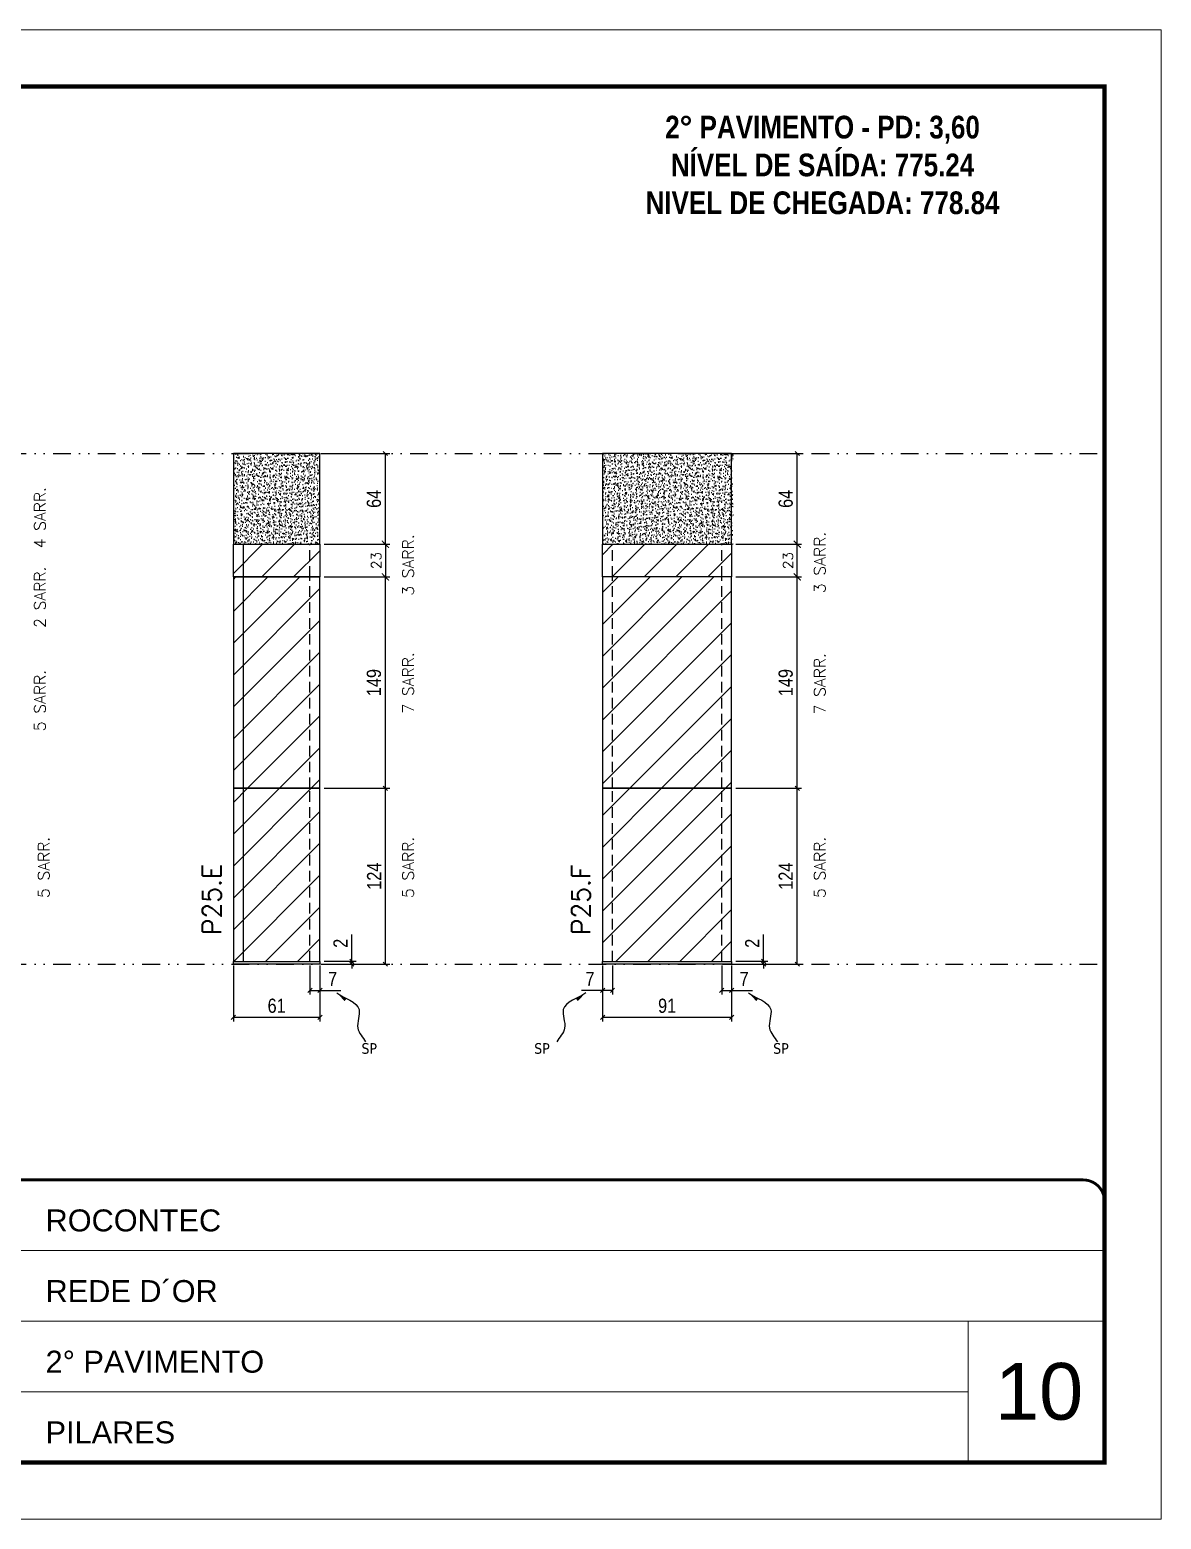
# Model space of a CAD drawing. Extents: x 2949 to 9203, y -16089 to 12527.
# Drawn here: x 5235 to 6033, y 9180 to 10230 of the extents above; entities that cross this region are included whole.
import ezdxf

# ---------------------------------------------------------------- set-up
doc = ezdxf.new("R2010")
doc.units = 0
for name, pattern in [('CONTINUO', [0]), ('DASHED', [0.75, 0.5, -0.25]), ('DIVIDE2', [0.625, 0.25, -0.125, 0, -0.125, 0, -0.125]), ('HIDDEN', [0.375, 0.25, -0.125])]:
    doc.linetypes.add(name, pattern=pattern)
for name, color, linetype, lineweight in [('CARIMBO', 255, 'Continuous', 9), ('Folhas', 255, 'Continuous', 9), ('Hachura', 251, 'Continuous', 9), ('SARRAFO DE PRESSAO', 251, 'DASHED', 9), ('Texto Seção', 7, 'Continuous', 15)]:
    doc.layers.add(name, color=color, linetype=linetype, lineweight=lineweight)
for name, color, linetype in [('COTA', 241, 'Continuous'), ('NOMENCLATURA', 7, 'Continuous'), ('Nível', 160, 'Continuous'), ('Painéis', 200, 'Continuous'), ('SARR_2.2x7', 40, 'Continuous'), ('Sarrafo de Pressão', 42, 'HIDDEN'), ('texto', 7, 'Continuous')]:
    doc.layers.add(name, color=color, linetype=linetype)
doc.styles.add('ARIAL', font='arial.ttf')
doc.styles.add('COTA TECNICA', font='techl___.ttf', dxfattribs={"height": 10})
doc.styles.add('COTA TECNICA-50', font='techl___.ttf', dxfattribs={"height": 10})
doc.styles.add('REGUA-120', font='ROMANS.shx', dxfattribs={"height": 15})
doc.styles.add('ROMANC', font='techb___.ttf', dxfattribs={"height": 2.5})
doc.styles.add('ROMANS', font='romans.shx')
doc.styles.get("Standard").update_dxf_attribs({"font": 'arial.ttf'})
doc.dimstyles.new('COTA PAINEL-50', dxfattribs={"dimtxt": 10, "dimasz": 3, "dimexe": 3, "dimexo": 3, "dimgap": 3, "dimtad": 1, "dimdec": 1, "dimzin": 12, "dimdsep": 46, "dimtxsty": 'COTA TECNICA-50', "dimblk1": 'OBLIQUE', "dimblk2": 'OBLIQUE', "dimsah": 1, "dimcen": 0.9, "dimclrd": 4, "dimclre": 4, "dimclrt": 240, "dimadec": 1, "dimazin": 3, "dimtfac": 1, "dimtdec": 1, "dimtmove": 0, "dimatfit": 3, "dimfxl": 1, "dimtolj": 1, "dimtzin": 12, "dimarcsym": 0})
doc.dimstyles.new('Cota Paínel', dxfattribs={"dimtxt": 7, "dimasz": 5, "dimexe": 3, "dimexo": 3, "dimgap": 3, "dimtad": 1, "dimdec": 1, "dimzin": 12, "dimdsep": 46, "dimtxsty": 'ROMANS', "dimblk": 'ARCHTICK', "dimcen": 0, "dimclrd": 4, "dimclre": 4, "dimclrt": 1, "dimadec": 1, "dimazin": 3, "dimtfac": 1, "dimtdec": 1, "dimtmove": 0, "dimatfit": 3, "dimldrblk": 'OBLIQUE', "dimfxl": 1, "dimtolj": 1, "dimtzin": 12, "dimarcsym": 0})
doc.dimstyles.new('PAINEL', dxfattribs={"dimtxt": 10, "dimasz": 3, "dimexe": 3, "dimexo": 3, "dimgap": 3, "dimtad": 1, "dimdec": 1, "dimzin": 12, "dimdsep": 46, "dimtxsty": 'COTA TECNICA', "dimblk1": 'OBLIQUE', "dimblk2": 'OBLIQUE', "dimsah": 1, "dimcen": 0.9, "dimclrd": 4, "dimclre": 4, "dimclrt": 240, "dimadec": 1, "dimazin": 3, "dimtfac": 1, "dimtdec": 1, "dimtmove": 0, "dimatfit": 3, "dimfxl": 1, "dimtolj": 1, "dimtzin": 12, "dimarcsym": 0})
doc.dimstyles.get("Standard").update_dxf_attribs({"dimtxt": 0.18, "dimasz": 0.18, "dimexe": 0.18, "dimexo": 0.0625, "dimgap": 0.09, "dimtad": 0, "dimtih": 1, "dimtoh": 1, "dimdec": 4, "dimzin": 0, "dimdsep": 46, "dimtxsty": 'Standard', "dimcen": 0.09, "dimadec": 0, "dimazin": 0, "dimtfac": 1, "dimtdec": 4, "dimtofl": 0, "dimtmove": 0, "dimatfit": 3, "dimfxl": 1, "dimtolj": 1, "dimtzin": 0, "dimarcsym": 0})
pattern_1 = [(45, (-126071.967, -22713.47), (-11.2253202, 11.2253202), [])]

# ---------------------------------------------------------------- blocks, each defined once
blk = doc.blocks.new('9999999999')
at = {"color": 30, "linetype": 'CONTINUO'}
for p, q in [((98564.6, 34379.6), (99584, 34379.6)), ((98564.6, 34329.8), (99488, 34329.8)), ((99584, 34329.8), (99488, 34329.8)), ((99488, 34329.8), (99488, 34230.2)), ((98564.6, 34280), (99488, 34280))]:
    blk.add_line(p, q, dxfattribs=at)
at = {"color": 30, "linetype": 'CONTINUO', "const_width": 2}
blk.add_lwpolyline([(99584, 34230.2), (99584, 34414.4, 0.414214), (99569, 34429.4), (98229, 34429.4, 0.414214), (98214, 34414.4), (98214, 34245.2, 0.414214), (98229, 34230.2), (99584, 34230.2)], format="xyb", dxfattribs=at)
at = {"layer": 'Folhas'}
blk.add_lwpolyline([(98139, 34190.2), (99624, 34190.2), (99624, 35240.2), (98139, 35240.2)], close=True, dxfattribs=at)
at = {"layer": 'Folhas', "color": 30, "const_width": 3}
blk.add_lwpolyline([(98214, 34230.2), (99584, 34230.2), (99584, 35200.2), (98214, 35200.2)], close=True, dxfattribs=at)
at = {"color": 7, "linetype": 'Continuous', "ltscale": 5, "style": 'ARIAL'}
for s, height, p in [('ROCONTEC', 15.48, (98837.7, 34393.1)), ('REDE D´OR', 15.48, (98837.7, 34343.3)), ('2° PAVIMENTO', 15.483, (98837.7, 34293.5)), ('PILARES', 15.48, (98837.7, 34243.7))]:
    blk.add_text(s, height=height, dxfattribs=at).set_placement(p)
blk = doc.blocks.new('_Oblique')
at = {"color": 0, "linetype": 'ByBlock', "lineweight": -2}
blk.add_line((-0.5, -0.5), (0.5, 0.5), dxfattribs=at)
blk = doc.blocks.new('*D3295')
at = {"layer": 'COTA', "color": 4, "lineweight": -2, "transparency": 16777216}
for p, q in [((5378.6, 9569.9), (5378.6, 9530.4)), ((5439.6, 9569.9), (5439.6, 9530.4)), ((5378.6, 9533.4), (5439.6, 9533.4))]:
    blk.add_line(p, q, dxfattribs=at)
at = {"layer": 'Defpoints', "color": 0, "transparency": 16777216}
for p in [(5378.6, 9572.9), (5439.6, 9572.9), (5439.6, 9533.4)]:
    blk.add_point(p, dxfattribs=at)
at = {"layer": 'COTA', "color": 4, "lineweight": -2, "transparency": 16777216, "xscale": 3, "yscale": 3, "zscale": 3, "rotation": 180}
blk.add_blockref('_Oblique', (5378.6, 9533.4), dxfattribs=at)
at = {"layer": 'COTA', "color": 4, "lineweight": -2, "transparency": 16777216, "xscale": 3, "yscale": 3, "zscale": 3}
blk.add_blockref('_Oblique', (5439.6, 9533.4), dxfattribs=at)
at = {"layer": 'COTA', "color": 240, "transparency": 16777216, "insert": (5409.1, 9541.5), "char_height": 10, "attachment_point": 5, "style": 'COTA TECNICA'}
blk.add_mtext('\\A1;61', dxfattribs=at)
blk = doc.blocks.new('*D3296')
at = {"layer": 'COTA', "color": 4, "lineweight": -2, "transparency": 16777216}
for p, q in [((5442.6, 9930.9), (5488.8, 9930.9)), ((5485.8, 9866.9), (5485.8, 9930.9)), ((5442.6, 9866.9), (5488.8, 9866.9))]:
    blk.add_line(p, q, dxfattribs=at)
at = {"layer": 'Defpoints', "color": 0, "transparency": 16777216}
for p in [(5439.6, 9930.9), (5485.8, 9930.9), (5439.6, 9866.9)]:
    blk.add_point(p, dxfattribs=at)
at = {"layer": 'COTA', "color": 4, "lineweight": -2, "transparency": 16777216, "xscale": 3, "yscale": 3, "zscale": 3}
for p, rotation in [((5485.8, 9930.9), 90), ((5485.8, 9866.9), 270)]:
    blk.add_blockref('_Oblique', p, dxfattribs=dict(at, rotation=rotation))
at = {"layer": 'COTA', "color": 240, "transparency": 16777216, "insert": (5477.7, 9898.9), "char_height": 10, "attachment_point": 5, "rotation": 90, "style": 'COTA TECNICA'}
blk.add_mtext('\\A1;64', dxfattribs=at)
blk = doc.blocks.new('*D3297')
at = {"layer": 'COTA', "color": 4, "lineweight": -2, "transparency": 16777216}
for p, q in [((5432.6, 9569.9), (5432.6, 9549.4)), ((5439.6, 9567.9), (5439.6, 9549.4)), ((5432.6, 9552.4), (5439.6, 9552.4)), ((5439.6, 9552.4), (5454.3, 9552.4))]:
    blk.add_line(p, q, dxfattribs=at)
at = {"layer": 'Defpoints', "color": 0, "transparency": 16777216}
for p in [(5432.6, 9572.9), (5439.6, 9570.9), (5439.6, 9552.4)]:
    blk.add_point(p, dxfattribs=at)
at = {"layer": 'COTA', "color": 4, "lineweight": -2, "transparency": 16777216, "xscale": 3, "yscale": 3, "zscale": 3, "rotation": 180}
blk.add_blockref('_Oblique', (5432.6, 9552.4), dxfattribs=at)
at = {"layer": 'COTA', "color": 4, "lineweight": -2, "transparency": 16777216, "xscale": 3, "yscale": 3, "zscale": 3}
blk.add_blockref('_Oblique', (5439.6, 9552.4), dxfattribs=at)
at = {"layer": 'COTA', "color": 240, "transparency": 16777216, "insert": (5448.5, 9560.4), "char_height": 10, "attachment_point": 5, "style": 'COTA TECNICA-50'}
blk.add_mtext('\\A1;7', dxfattribs=at)
blk = doc.blocks.new('*D3298')
at = {"layer": 'COTA', "color": 4, "lineweight": -2, "transparency": 16777216}
for p, q in [((5442.6, 9694.9), (5488.8, 9694.9)), ((5485.8, 9570.9), (5485.8, 9694.9)), ((5442.6, 9570.9), (5488.8, 9570.9))]:
    blk.add_line(p, q, dxfattribs=at)
at = {"layer": 'Defpoints', "color": 0, "transparency": 16777216}
for p in [(5439.6, 9694.9), (5485.8, 9694.9), (5439.6, 9570.9)]:
    blk.add_point(p, dxfattribs=at)
at = {"layer": 'COTA', "color": 4, "lineweight": -2, "transparency": 16777216, "xscale": 3, "yscale": 3, "zscale": 3}
for p, rotation in [((5485.8, 9694.9), 90), ((5485.8, 9570.9), 270)]:
    blk.add_blockref('_Oblique', p, dxfattribs=dict(at, rotation=rotation))
at = {"layer": 'COTA', "color": 240, "transparency": 16777216, "insert": (5477.8, 9632.9), "char_height": 10, "attachment_point": 5, "rotation": 90, "style": 'COTA TECNICA-50'}
blk.add_mtext('\\A1;124', dxfattribs=at)
blk = doc.blocks.new('*D3299')
at = {"layer": 'COTA', "color": 4, "lineweight": -2, "transparency": 16777216}
for p, q in [((5462.1, 9572.9), (5462.1, 9591.7)), ((5442.6, 9572.9), (5465.1, 9572.9)), ((5442.6, 9570.9), (5465.1, 9570.9)), ((5462.1, 9570.9), (5462.1, 9572.9)), ((5462.1, 9570.9), (5462.1, 9567.9))]:
    blk.add_line(p, q, dxfattribs=at)
at = {"layer": 'Defpoints', "color": 0, "transparency": 16777216}
for p in [(5439.6, 9572.9), (5439.6, 9570.9), (5462.1, 9570.9)]:
    blk.add_point(p, dxfattribs=at)
at = {"layer": 'COTA', "color": 4, "lineweight": -2, "transparency": 16777216, "xscale": 3, "yscale": 3, "zscale": 3}
for p, rotation in [((5462.1, 9572.9), 270), ((5462.1, 9570.9), 90)]:
    blk.add_blockref('_Oblique', p, dxfattribs=dict(at, rotation=rotation))
at = {"layer": 'COTA', "color": 240, "transparency": 16777216, "insert": (5454.1, 9585.6), "char_height": 10, "attachment_point": 5, "rotation": 90, "style": 'COTA TECNICA-50'}
blk.add_mtext('\\A1;2', dxfattribs=at)
blk = doc.blocks.new('*D3300')
at = {"layer": 'COTA', "color": 4, "linetype": 'ByBlock', "lineweight": -2, "transparency": 16777216}
for p, q in [((5442.6, 9843.9), (5488.8, 9843.9)), ((5485.8, 9694.9), (5485.8, 9843.9)), ((5442.6, 9694.9), (5488.8, 9694.9))]:
    blk.add_line(p, q, dxfattribs=at)
at = {"layer": 'Defpoints', "color": 0, "linetype": 'ByBlock', "transparency": 16777216}
for p in [(5439.6, 9843.9), (5485.8, 9843.9), (5439.6, 9694.9)]:
    blk.add_point(p, dxfattribs=at)
at = {"layer": 'COTA', "color": 4, "linetype": 'ByBlock', "lineweight": -2, "transparency": 16777216, "xscale": 3, "yscale": 3, "zscale": 3}
for p, rotation in [((5485.8, 9843.9), 90), ((5485.8, 9694.9), 270)]:
    blk.add_blockref('_Oblique', p, dxfattribs=dict(at, rotation=rotation))
at = {"layer": 'COTA', "color": 240, "linetype": 'ByBlock', "transparency": 16777216, "insert": (5477.7, 9769.4), "char_height": 10, "attachment_point": 5, "rotation": 90, "style": 'COTA TECNICA'}
blk.add_mtext('\\A1;149', dxfattribs=at)
blk = doc.blocks.new('*D3301')
at = {"layer": 'COTA', "color": 4, "lineweight": -2, "transparency": 16777216}
for p, q in [((5638.8, 9569.9), (5638.8, 9530.4)), ((5729.8, 9569.9), (5729.8, 9530.4)), ((5638.8, 9533.4), (5729.8, 9533.4))]:
    blk.add_line(p, q, dxfattribs=at)
at = {"layer": 'Defpoints', "color": 0, "transparency": 16777216}
for p in [(5638.8, 9572.9), (5729.8, 9572.9), (5729.8, 9533.4)]:
    blk.add_point(p, dxfattribs=at)
at = {"layer": 'COTA', "color": 4, "lineweight": -2, "transparency": 16777216, "xscale": 3, "yscale": 3, "zscale": 3, "rotation": 180}
blk.add_blockref('_Oblique', (5638.8, 9533.4), dxfattribs=at)
at = {"layer": 'COTA', "color": 4, "lineweight": -2, "transparency": 16777216, "xscale": 3, "yscale": 3, "zscale": 3}
blk.add_blockref('_Oblique', (5729.8, 9533.4), dxfattribs=at)
at = {"layer": 'COTA', "color": 240, "transparency": 16777216, "insert": (5684.3, 9541.5), "char_height": 10, "attachment_point": 5, "style": 'COTA TECNICA'}
blk.add_mtext('\\A1;91', dxfattribs=at)
blk = doc.blocks.new('*D3302')
at = {"layer": 'COTA', "color": 4, "lineweight": -2, "transparency": 16777216}
for p, q in [((5732.8, 9930.9), (5779, 9930.9)), ((5776, 9866.9), (5776, 9930.9)), ((5732.8, 9866.9), (5779, 9866.9))]:
    blk.add_line(p, q, dxfattribs=at)
at = {"layer": 'Defpoints', "color": 0, "transparency": 16777216}
for p in [(5729.8, 9930.9), (5776, 9930.9), (5729.8, 9866.9)]:
    blk.add_point(p, dxfattribs=at)
at = {"layer": 'COTA', "color": 4, "lineweight": -2, "transparency": 16777216, "xscale": 3, "yscale": 3, "zscale": 3}
for p, rotation in [((5776, 9930.9), 90), ((5776, 9866.9), 270)]:
    blk.add_blockref('_Oblique', p, dxfattribs=dict(at, rotation=rotation))
at = {"layer": 'COTA', "color": 240, "transparency": 16777216, "insert": (5767.9, 9898.9), "char_height": 10, "attachment_point": 5, "rotation": 90, "style": 'COTA TECNICA'}
blk.add_mtext('\\A1;64', dxfattribs=at)
blk = doc.blocks.new('*D3303')
at = {"layer": 'COTA', "color": 4, "lineweight": -2, "transparency": 16777216}
for p, q in [((5638.8, 9567.9), (5638.8, 9549.4)), ((5645.8, 9569.9), (5645.8, 9549.4)), ((5638.8, 9552.4), (5624, 9552.4)), ((5645.8, 9552.4), (5638.8, 9552.4))]:
    blk.add_line(p, q, dxfattribs=at)
at = {"layer": 'Defpoints', "color": 0, "transparency": 16777216}
for p in [(5638.8, 9570.9), (5645.8, 9572.9), (5638.8, 9552.4)]:
    blk.add_point(p, dxfattribs=at)
at = {"layer": 'COTA', "color": 4, "lineweight": -2, "transparency": 16777216, "xscale": 3, "yscale": 3, "zscale": 3, "rotation": 180}
blk.add_blockref('_Oblique', (5638.8, 9552.4), dxfattribs=at)
at = {"layer": 'COTA', "color": 4, "lineweight": -2, "transparency": 16777216, "xscale": 3, "yscale": 3, "zscale": 3}
blk.add_blockref('_Oblique', (5645.8, 9552.4), dxfattribs=at)
at = {"layer": 'COTA', "color": 240, "transparency": 16777216, "insert": (5629.9, 9560.4), "char_height": 10, "attachment_point": 5, "style": 'COTA TECNICA-50'}
blk.add_mtext('\\A1;7', dxfattribs=at)
blk = doc.blocks.new('*D3304')
at = {"layer": 'COTA', "color": 4, "lineweight": -2, "transparency": 16777216}
for p, q in [((5722.8, 9569.9), (5722.8, 9549.4)), ((5729.8, 9567.9), (5729.8, 9549.4)), ((5722.8, 9552.4), (5729.8, 9552.4)), ((5729.8, 9552.4), (5744.5, 9552.4))]:
    blk.add_line(p, q, dxfattribs=at)
at = {"layer": 'Defpoints', "color": 0, "transparency": 16777216}
for p in [(5722.8, 9572.9), (5729.8, 9570.9), (5729.8, 9552.4)]:
    blk.add_point(p, dxfattribs=at)
at = {"layer": 'COTA', "color": 4, "lineweight": -2, "transparency": 16777216, "xscale": 3, "yscale": 3, "zscale": 3, "rotation": 180}
blk.add_blockref('_Oblique', (5722.8, 9552.4), dxfattribs=at)
at = {"layer": 'COTA', "color": 4, "lineweight": -2, "transparency": 16777216, "xscale": 3, "yscale": 3, "zscale": 3}
blk.add_blockref('_Oblique', (5729.8, 9552.4), dxfattribs=at)
at = {"layer": 'COTA', "color": 240, "transparency": 16777216, "insert": (5738.6, 9560.4), "char_height": 10, "attachment_point": 5, "style": 'COTA TECNICA-50'}
blk.add_mtext('\\A1;7', dxfattribs=at)
blk = doc.blocks.new('*D3305')
at = {"layer": 'COTA', "color": 4, "lineweight": -2, "transparency": 16777216}
for p, q in [((5732.8, 9694.9), (5779, 9694.9)), ((5776, 9570.9), (5776, 9694.9)), ((5732.8, 9570.9), (5779, 9570.9))]:
    blk.add_line(p, q, dxfattribs=at)
at = {"layer": 'Defpoints', "color": 0, "transparency": 16777216}
for p in [(5729.8, 9694.9), (5776, 9694.9), (5729.8, 9570.9)]:
    blk.add_point(p, dxfattribs=at)
at = {"layer": 'COTA', "color": 4, "lineweight": -2, "transparency": 16777216, "xscale": 3, "yscale": 3, "zscale": 3}
for p, rotation in [((5776, 9694.9), 90), ((5776, 9570.9), 270)]:
    blk.add_blockref('_Oblique', p, dxfattribs=dict(at, rotation=rotation))
at = {"layer": 'COTA', "color": 240, "transparency": 16777216, "insert": (5767.9, 9632.9), "char_height": 10, "attachment_point": 5, "rotation": 90, "style": 'COTA TECNICA-50'}
blk.add_mtext('\\A1;124', dxfattribs=at)
blk = doc.blocks.new('*D3306')
at = {"layer": 'COTA', "color": 4, "lineweight": -2, "transparency": 16777216}
for p, q in [((5752.3, 9572.9), (5752.3, 9591.7)), ((5732.8, 9572.9), (5755.3, 9572.9)), ((5732.8, 9570.9), (5755.3, 9570.9)), ((5752.3, 9570.9), (5752.3, 9572.9)), ((5752.3, 9570.9), (5752.3, 9567.9))]:
    blk.add_line(p, q, dxfattribs=at)
at = {"layer": 'Defpoints', "color": 0, "transparency": 16777216}
for p in [(5729.8, 9572.9), (5729.8, 9570.9), (5752.3, 9570.9)]:
    blk.add_point(p, dxfattribs=at)
at = {"layer": 'COTA', "color": 4, "lineweight": -2, "transparency": 16777216, "xscale": 3, "yscale": 3, "zscale": 3}
for p, rotation in [((5752.3, 9572.9), 270), ((5752.3, 9570.9), 90)]:
    blk.add_blockref('_Oblique', p, dxfattribs=dict(at, rotation=rotation))
at = {"layer": 'COTA', "color": 240, "transparency": 16777216, "insert": (5744.3, 9585.6), "char_height": 10, "attachment_point": 5, "rotation": 90, "style": 'COTA TECNICA-50'}
blk.add_mtext('\\A1;2', dxfattribs=at)
blk = doc.blocks.new('*D3307')
at = {"layer": 'COTA', "color": 4, "linetype": 'ByBlock', "lineweight": -2, "transparency": 16777216}
for p, q in [((5732.8, 9843.9), (5779, 9843.9)), ((5776, 9694.9), (5776, 9843.9)), ((5732.8, 9694.9), (5779, 9694.9))]:
    blk.add_line(p, q, dxfattribs=at)
at = {"layer": 'Defpoints', "color": 0, "linetype": 'ByBlock', "transparency": 16777216}
for p in [(5729.8, 9843.9), (5776, 9843.9), (5729.8, 9694.9)]:
    blk.add_point(p, dxfattribs=at)
at = {"layer": 'COTA', "color": 4, "linetype": 'ByBlock', "lineweight": -2, "transparency": 16777216, "xscale": 3, "yscale": 3, "zscale": 3}
for p, rotation in [((5776, 9843.9), 90), ((5776, 9694.9), 270)]:
    blk.add_blockref('_Oblique', p, dxfattribs=dict(at, rotation=rotation))
at = {"layer": 'COTA', "color": 240, "linetype": 'ByBlock', "transparency": 16777216, "insert": (5767.9, 9769.4), "char_height": 10, "attachment_point": 5, "rotation": 90, "style": 'COTA TECNICA'}
blk.add_mtext('\\A1;149', dxfattribs=at)
blk = doc.blocks.new('_ArchTick')
at = {"color": 0, "linetype": 'ByBlock', "const_width": 0.15}
blk.add_lwpolyline([(-0.5, -0.5), (0.5, 0.5)], dxfattribs=at)
blk = doc.blocks.new('*D3308')
at = {"layer": 'COTA', "color": 4, "lineweight": -2, "transparency": 16777216}
for p, q in [((5442.6, 9866.9), (5488.8, 9866.9)), ((5485.8, 9866.9), (5485.8, 9843.9)), ((5442.6, 9843.9), (5488.8, 9843.9))]:
    blk.add_line(p, q, dxfattribs=at)
at = {"layer": 'Defpoints', "color": 0, "transparency": 16777216}
for p in [(5439.6, 9866.9), (5439.6, 9843.9), (5485.8, 9843.9)]:
    blk.add_point(p, dxfattribs=at)
at = {"layer": 'COTA', "color": 4, "lineweight": -2, "transparency": 16777216, "xscale": 5, "yscale": 5, "zscale": 5}
for p, rotation in [((5485.8, 9866.9), 90), ((5485.8, 9843.9), 270)]:
    blk.add_blockref('_ArchTick', p, dxfattribs=dict(at, rotation=rotation))
at = {"layer": 'COTA', "color": 1, "transparency": 16777216, "insert": (5479.3, 9855.4), "char_height": 7, "attachment_point": 5, "rotation": 90, "style": 'ROMANS'}
blk.add_mtext('\\A1;23', dxfattribs=at)
blk = doc.blocks.new('*D3309')
at = {"layer": 'COTA', "color": 4, "lineweight": -2, "transparency": 16777216}
for p, q in [((5732.8, 9866.9), (5779, 9866.9)), ((5776, 9843.9), (5776, 9866.9)), ((5732.8, 9843.9), (5779, 9843.9))]:
    blk.add_line(p, q, dxfattribs=at)
at = {"layer": 'Defpoints', "color": 0, "transparency": 16777216}
for p in [(5729.8, 9866.9), (5776, 9866.9), (5729.8, 9843.9)]:
    blk.add_point(p, dxfattribs=at)
at = {"layer": 'COTA', "color": 4, "lineweight": -2, "transparency": 16777216, "xscale": 5, "yscale": 5, "zscale": 5}
for p, rotation in [((5776, 9866.9), 90), ((5776, 9843.9), 270)]:
    blk.add_blockref('_ArchTick', p, dxfattribs=dict(at, rotation=rotation))
at = {"layer": 'COTA', "color": 1, "transparency": 16777216, "insert": (5769.5, 9855.4), "char_height": 7, "attachment_point": 5, "rotation": 90, "style": 'ROMANS'}
blk.add_mtext('\\A1;23', dxfattribs=at)

msp = doc.modelspace()

# ---------------------------------------------------------------- hatches: boundary and pattern name
at = {"layer": 'COTA', "linetype": 'ByBlock'}
h = msp.add_hatch(dxfattribs=at)
h.set_pattern_fill('AR-CONC', color=256, scale=0.03)
h.set_pattern_definition([(50, (-126078.1927, -19246.545), (5.46554007, -0.47817257), [0.5715, -6.2865]), (355, (-126078.1927, -19246.545), (-1.05730264, 5.73170536), [0.4572, -5.02921753]), (100.4514447, (-126077.737, -19246.585), (4.40823741, 5.25353256), [0.48570026, -5.34270734]), (46.1842, (-126078.1927, -19245.021), (8.13237123, -1.26126984), [0.85725, -9.42975]), (96.6355576, (-126077.515, -19245.126), (7.122124, 7.42278374), [0.7285507, -8.01406824]), (351.184151, (-126078.193, -19245.021), (7.122124, 7.42278374), [0.685799, -7.54379196]), (21, (-126077.4307, -19245.402), (4.54843174, -3.06795595), [0.5715, -6.2865]), (326, (-126077.4307, -19245.402), (1.85406085, 5.52563898), [0.4572, -5.0292]), (71.451445, (-126077.0516, -19245.658), (6.40249258, 2.45768307), [0.48570026, -5.34269813]), (37.5, (-126078.1927, -19246.5452), (0.092658098, 2.536651166), [0, -4.96824, 0, -5.1054, 0, -5.04825]), (7.5, (-126078.1927, -19246.5452), (2.004589875, 3.005417245), [0, -2.91084, 0, -4.85394, 0, -1.92405]), (327.5, (-126079.892, -19246.5452), (4.067717855, -0.17186232), [0, -1.905, 0, -5.9436, 0, -7.8867]), (317.5, (-126080.654, -19246.5452), (4.44387544, 0.76279473), [0, -2.4765, 0, -3.94716, 0, -5.6007])])
h.paths.add_polyline_path([(5378.59, 9866.87), (5439.59, 9866.87), (5439.59, 9930.87), (5378.59, 9930.87)])
h = msp.add_hatch(dxfattribs=at)
h.set_pattern_fill('AR-CONC', color=256, scale=0.03)
h.set_pattern_definition([(50, (-125773.0207, -19246.545), (5.46554007, -0.47817257), [0.5715, -6.2865]), (355, (-125773.0207, -19246.545), (-1.05730264, 5.73170536), [0.4572, -5.02921753]), (100.4514447, (-125772.565, -19246.585), (4.40823741, 5.25353256), [0.48570026, -5.34270734]), (46.1842, (-125773.0207, -19245.021), (8.13237123, -1.26126984), [0.85725, -9.42975]), (96.6355576, (-125772.343, -19245.126), (7.122124, 7.42278374), [0.7285507, -8.01406824]), (351.184151, (-125773.021, -19245.021), (7.122124, 7.42278374), [0.685799, -7.54379196]), (21, (-125772.2587, -19245.402), (4.54843174, -3.06795595), [0.5715, -6.2865]), (326, (-125772.2587, -19245.402), (1.85406085, 5.52563898), [0.4572, -5.0292]), (71.451445, (-125771.8796, -19245.658), (6.40249258, 2.45768307), [0.48570026, -5.34269813]), (37.5, (-125773.0207, -19246.5452), (0.092658098, 2.536651166), [0, -4.96824, 0, -5.1054, 0, -5.04825]), (7.5, (-125773.0207, -19246.5452), (2.004589875, 3.005417245), [0, -2.91084, 0, -4.85394, 0, -1.92405]), (327.5, (-125774.72, -19246.5452), (4.067717855, -0.17186232), [0, -1.905, 0, -5.9436, 0, -7.8867]), (317.5, (-125775.482, -19246.5452), (4.44387544, 0.76279473), [0, -2.4765, 0, -3.94716, 0, -5.6007])])
h.paths.add_polyline_path([(5638.76, 9866.87), (5730.76, 9866.87), (5730.76, 9930.87), (5638.76, 9930.87)])
at = {"layer": 'Hachura'}
h = msp.add_hatch(dxfattribs=at)
h.set_pattern_fill('ANSI31', color=256, scale=5)
h.paths.add_polyline_path([(5439.59, 9866.87), (5378.59, 9866.87), (5378.59, 9843.87), (5439.59, 9843.87)])
h = msp.add_hatch(dxfattribs=at)
h.set_pattern_fill('ANSI31', color=256, scale=5)
h.paths.add_polyline_path([(5729.76, 9866.87), (5638.76, 9866.87), (5638.76, 9843.87), (5729.76, 9843.87)])
at = {"layer": 'Hachura', "linetype": 'ByBlock'}
h = msp.add_hatch(dxfattribs=at)
h.set_pattern_fill('ANSI31', color=256, scale=5)
h.set_pattern_definition(pattern_1)
h.paths.add_polyline_path([(5439.59, 9843.87), (5378.59, 9843.87), (5378.59, 9694.87), (5439.59, 9694.87)])
h = msp.add_hatch(dxfattribs=at)
h.set_pattern_fill('ANSI31', color=256, scale=5)
h.set_pattern_definition(pattern_1)
h.paths.add_polyline_path([(5729.76, 9843.87), (5638.76, 9843.87), (5638.76, 9694.87), (5729.76, 9694.87)])
h = msp.add_hatch(dxfattribs=at)
h.set_pattern_fill('ANSI31', color=256, scale=5)
h.set_pattern_definition(pattern_1)
h.paths.add_polyline_path([(5439.59, 9694.87), (5378.59, 9694.87), (5378.59, 9572.87), (5439.59, 9572.87)])
h = msp.add_hatch(dxfattribs=at)
h.set_pattern_fill('ANSI31', color=256, scale=5)
h.set_pattern_definition(pattern_1)
h.paths.add_polyline_path([(5729.76, 9694.87), (5638.76, 9694.87), (5638.76, 9572.87), (5729.76, 9572.87)])

# ---------------------------------------------------------------- linework, layer by layer
at = {"layer": 'COTA', "linetype": 'ByBlock'}
for points in [[(5378.59, 9866.87), (5439.59, 9866.87), (5439.59, 9930.87), (5378.59, 9930.87)], [(5638.76, 9866.87), (5729.76, 9866.87), (5729.76, 9930.87), (5638.76, 9930.87)]]:
    msp.add_lwpolyline(points, close=True, dxfattribs=at)
at = {"layer": 'Nível', "color": 4, "linetype": 'DIVIDE2', "ltscale": 50}
for p, q in [((4622.53, 9930.87), (5992.53, 9930.87)), ((4622.53, 9570.87), (5992.53, 9570.87))]:
    msp.add_line(p, q, dxfattribs=at)
at = {"layer": 'Painéis'}
for p, q in [((5378.59, 9843.87), (5378.59, 9694.87)), ((5439.59, 9694.87), (5439.59, 9843.87)), ((5439.59, 9694.87), (5378.59, 9694.87)), ((5378.59, 9694.87), (5378.59, 9572.87)), ((5378.59, 9694.87), (5439.59, 9694.87)), ((5439.59, 9572.87), (5439.59, 9694.87)), ((5378.59, 9572.87), (5439.59, 9572.87))]:
    msp.add_line(p, q, dxfattribs=at)
at = {"layer": 'Painéis', "linetype": 'ByBlock'}
msp.add_line((5378.59, 9843.87), (5439.59, 9843.87), dxfattribs=at)
at = {"layer": 'Painéis'}
for points in [[(5378.59, 9866.87), (5439.59, 9866.87), (5439.59, 9843.87), (5378.59, 9843.87)], [(5638.76, 9866.87), (5729.76, 9866.87), (5729.76, 9843.87), (5638.76, 9843.87)], [(5638.76, 9694.87), (5729.76, 9694.87), (5729.76, 9843.87), (5638.76, 9843.87)], [(5638.76, 9572.87), (5729.76, 9572.87), (5729.76, 9694.87), (5638.76, 9694.87)], [(5378.59, 9572.87), (5439.59, 9572.87), (5439.59, 9570.87), (5378.59, 9570.87)], [(5638.76, 9572.87), (5729.76, 9572.87), (5729.76, 9570.87), (5638.76, 9570.87)]]:
    msp.add_lwpolyline(points, close=True, dxfattribs=at)
at = {"layer": 'SARR_2.2x7'}
for p, q in [((5385.59, 9866.87), (5385.59, 9843.87)), ((5385.59, 9843.87), (5385.59, 9694.87)), ((5385.59, 9694.87), (5385.59, 9572.87))]:
    msp.add_line(p, q, dxfattribs=at)
at = {"layer": 'Sarrafo de Pressão', "ltscale": 30}
for p, q in [((5432.59, 9843.87), (5432.59, 9866.87)), ((5645.76, 9843.87), (5645.76, 9866.87)), ((5722.76, 9843.87), (5722.76, 9866.87)), ((5432.59, 9694.87), (5432.59, 9843.87)), ((5645.76, 9694.87), (5645.76, 9843.87)), ((5722.76, 9694.87), (5722.76, 9843.87)), ((5432.59, 9572.87), (5432.59, 9694.87)), ((5645.76, 9572.87), (5645.76, 9694.87)), ((5722.76, 9572.87), (5722.76, 9694.87))]:
    msp.add_line(p, q, dxfattribs=at)

# ---------------------------------------------------------------- block references
at = {"layer": 'SARRAFO DE PRESSAO', "color": 6, "linetype": 'ByBlock'}
msp.add_blockref('9999999999', (-93591.44, -25010.62), dxfattribs=at)

# ---------------------------------------------------------------- texts
at = {"layer": 'CARIMBO', "style": 'ARIAL'}
msp.add_text('10', height=40, dxfattribs=at).set_placement((5915.39, 9249.73))
at = {"layer": 'NOMENCLATURA', "color": 2, "insert": (5793.86, 10195.65), "char_height": 16, "attachment_point": 2, "style": 'ROMANC'}
msp.add_mtext_dynamic_manual_height_columns('\\P2° PAVIMENTO - PD: 3,60\\PNÍVEL DE SAÍDA: 775.24\\PNIVEL DE CHEGADA: 778.84', width=300.2766, gutter_width=1, heights=[0], dxfattribs=at)
at = {"layer": 'texto', "color": 0, "char_height": 7.5, "attachment_point": 5}
for insert in [(5474.37, 9511.38), (5596.12, 9511.38), (5764.54, 9511.38)]:
    msp.add_mtext('{\\fTahoma|b0|i0|c0|p34;\\C4;SP}', dxfattribs=dict(at, insert=insert))
at = {"layer": 'Texto Seção', "linetype": 'Continuous', "style": 'ROMANS'}
for s, p in [('4 SARR.', (5246.24, 9864)), ('3 SARR.', (5505.74, 9830.66)), ('3 SARR.', (5795.91, 9832.45)), ('2 SARR.', (5246.24, 9807.96)), ('7 SARR.', (5505.74, 9747.56)), ('7 SARR.', (5795.91, 9746.96)), ('5 SARR.', (5246.24, 9735.09)), ('5 SARR.', (5248.95, 9617.49)), ('5 SARR.', (5505.74, 9617.49)), ('5 SARR.', (5795.91, 9617.49))]:
    msp.add_text(s, height=8, rotation=90, dxfattribs=at).set_placement(p)
at = {"layer": 'Texto Seção', "char_height": 13, "width": 285.3299, "attachment_point": 7, "rotation": 90, "style": 'REGUA-120'}
for s, insert in [('P25.E', (5369.92, 9591.34)), ('P25.F', (5630.09, 9591.34))]:
    msp.add_mtext(s, dxfattribs=dict(at, insert=insert))

# ---------------------------------------------------------------- dimensions: what is measured, and where the dimension line sits
at = {"layer": 'COTA'}
for base, p1, p2, picture, middle in [((5485.83, 9930.87), (5439.59, 9866.87), (5439.59, 9930.87), '*D3296', (5485.83, 9898.87)), ((5776, 9930.87), (5729.76, 9866.87), (5729.76, 9930.87), '*D3302', (5776, 9898.87))]:
    dim = msp.add_linear_dim(base=base, p1=p1, p2=p2, angle=90, dimstyle='PAINEL', override={"dimarcsym": 2}, dxfattribs=at)
    dim.commit()
    dim.dimension.update_dxf_attribs({"geometry": picture, "text_midpoint": middle, "dimtype": 160})
for base, p1, p2, angle, dimstyle, picture, middle in [((5485.83, 9843.87), (5439.59, 9866.87), (5439.59, 9843.87), 90, 'Cota Paínel', '*D3308', (5479.33, 9855.37)), ((5776, 9866.87), (5729.76, 9843.87), (5729.76, 9866.87), 90, 'Cota Paínel', '*D3309', (5769.5, 9855.37)), ((5485.83, 9694.87), (5439.59, 9570.87), (5439.59, 9694.87), 90, 'COTA PAINEL-50', '*D3298', (5477.75, 9632.87)), ((5776, 9694.87), (5729.76, 9570.87), (5729.76, 9694.87), 90, 'COTA PAINEL-50', '*D3305', (5767.93, 9632.87)), ((5638.76, 9552.36), (5645.76, 9572.87), (5638.76, 9570.87), 180, 'COTA PAINEL-50', '*D3303', (5629.89, 9560.43))]:
    dim = msp.add_linear_dim(base=base, p1=p1, p2=p2, angle=angle, dimstyle=dimstyle, dxfattribs=at)
    dim.commit()
    dim.dimension.update_dxf_attribs({"geometry": picture, "text_midpoint": middle})
at = {"layer": 'COTA', "linetype": 'ByBlock'}
for base, p1, p2, picture, middle in [((5485.83, 9843.87), (5439.59, 9694.87), (5439.59, 9843.87), '*D3300', (5477.73, 9769.37)), ((5776, 9843.87), (5729.76, 9694.87), (5729.76, 9843.87), '*D3307', (5767.9, 9769.37))]:
    dim = msp.add_linear_dim(base=base, p1=p1, p2=p2, angle=90, dimstyle='PAINEL', dxfattribs=at)
    dim.commit()
    dim.dimension.update_dxf_attribs({"geometry": picture, "text_midpoint": middle})
at = {"layer": 'COTA'}
for base, p1, p2, picture, middle in [((5462.11, 9570.87), (5439.59, 9572.87), (5439.59, 9570.87), '*D3299', (5462.11, 9585.61)), ((5752.29, 9570.87), (5729.76, 9572.87), (5729.76, 9570.87), '*D3306', (5752.29, 9585.61))]:
    dim = msp.add_linear_dim(base=base, p1=p1, p2=p2, angle=90, dimstyle='COTA PAINEL-50', dxfattribs=at)
    dim.commit()
    dim.dimension.update_dxf_attribs({"geometry": picture, "text_midpoint": middle, "dimtype": 160})
for base, p1, p2, picture, middle in [((5439.59, 9533.42), (5378.59, 9572.87), (5439.59, 9572.87), '*D3295', (5409.09, 9541.52)), ((5729.76, 9533.42), (5638.76, 9572.87), (5729.76, 9572.87), '*D3301', (5684.26, 9541.5))]:
    dim = msp.add_linear_dim(base=base, p1=p1, p2=p2, dimstyle='PAINEL', override={"dimarcsym": 2}, dxfattribs=at)
    dim.commit()
    dim.dimension.update_dxf_attribs({"geometry": picture, "text_midpoint": middle})
for base, p1, p2, picture, middle in [((5439.59, 9552.36), (5432.59, 9572.87), (5439.59, 9570.87), '*D3297', (5448.45, 9560.43)), ((5729.76, 9552.36), (5722.76, 9572.87), (5729.76, 9570.87), '*D3304', (5738.63, 9560.43))]:
    dim = msp.add_linear_dim(base=base, p1=p1, p2=p2, dimstyle='COTA PAINEL-50', dxfattribs=at)
    dim.commit()
    dim.dimension.update_dxf_attribs({"geometry": picture, "text_midpoint": middle})

# ---------------------------------------------------------------- leaders
at = {"layer": 'COTA', "path_type": 1}
for points in [[(5451.42, 9550.69), (5467.2, 9538.85), (5466.28, 9525.85), (5471.83, 9516.06)], [(5626.93, 9550.69), (5611.15, 9538.85), (5612.07, 9525.85), (5606.52, 9516.06)], [(5741.59, 9550.69), (5757.37, 9538.85), (5756.45, 9525.85), (5762, 9516.06)]]:
    msp.add_leader(points, dimstyle='Standard', override={"dimasz": 8}, dxfattribs=at)

doc.saveas('drawing.dxf')
